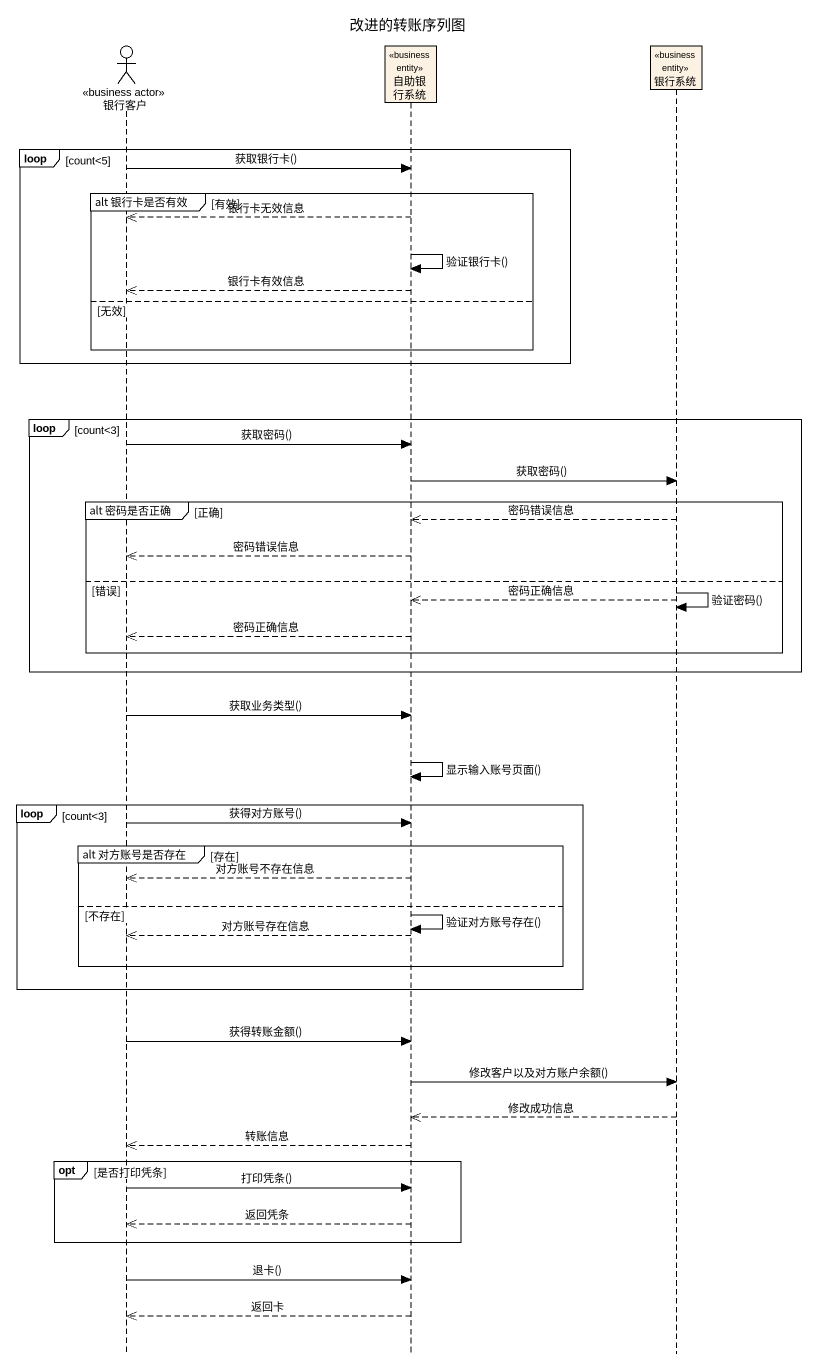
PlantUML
@startuml
title 改进的转账序列图
hide footbox
actor 银行客户 <<business actor>>
participant 自助银行系统 <<business entity>>
participant 银行系统 <<business entity>>

loop count<5
  银行客户 -> 自助银行系统 : 获取银行卡()
  group alt 银行卡是否有效 [有效]
    自助银行系统 -->> 银行客户 : 银行卡无效信息
    自助银行系统 -> 自助银行系统 : 验证银行卡()
    自助银行系统 -->> 银行客户 : 银行卡有效信息
  else 无效
  end
end
loop count<3
  银行客户 -> 自助银行系统 : 获取密码()
  自助银行系统 -> 银行系统 : 获取密码()
  group alt 密码是否正确 [正确]
    银行系统 -->> 自助银行系统 : 密码错误信息
    自助银行系统 -->> 银行客户 : 密码错误信息
  else 错误
    银行系统 -> 银行系统 : 验证密码()
    银行系统 -->> 自助银行系统 : 密码正确信息
    自助银行系统 -->> 银行客户 : 密码正确信息
  end
end
银行客户 -> 自助银行系统 : 获取业务类型()
自助银行系统 -> 自助银行系统 : 显示输入账号页面()
loop count<3
  银行客户 -> 自助银行系统 : 获得对方账号()
  group alt 对方账号是否存在 [存在]
    自助银行系统 -->> 银行客户 : 对方账号不存在信息
  else 不存在
    自助银行系统 -> 自助银行系统 : 验证对方账号存在()
    自助银行系统 -->> 银行客户 : 对方账号存在信息
  end
end
银行客户 -> 自助银行系统 : 获得转账金额()
自助银行系统 -> 银行系统 : 修改客户以及对方账户余额()
银行系统 -->> 自助银行系统 : 修改成功信息
自助银行系统 -->> 银行客户 : 转账信息
opt 是否打印凭条
  银行客户 -> 自助银行系统 : 打印凭条()
  自助银行系统 -->> 银行客户 : 返回凭条
end
银行客户 -> 自助银行系统 : 退卡()
自助银行系统 -->> 银行客户 : 返回卡
@enduml
